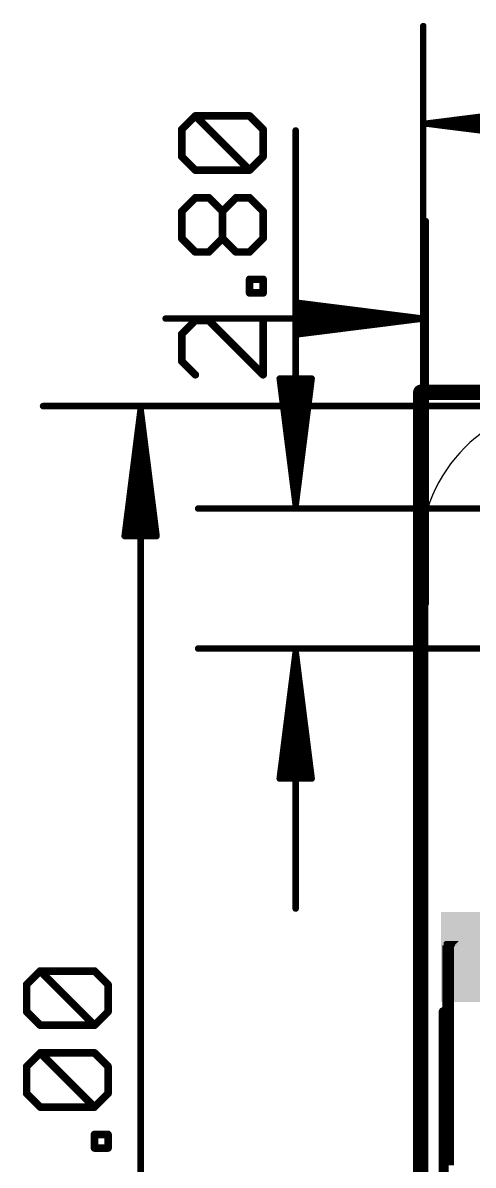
# Model space of a CAD drawing. Extents: x -8 to 72.9, y -20.5 to 38.
# Drawn here: x -7.95 to 1.05, y 14.77 to 37.61 of the extents above; entities that cross this region are included whole.
import ezdxf

# ---------------------------------------------------------------- set-up
doc = ezdxf.new("R2010")
doc.units = 0
for name, color, linetype in [('1', 12, 'CONTINUOUS'), ('16', 132, 'CONTINUOUS'), ('20', 4, 'CONTINUOUS'), ('203', 40, 'CONTINUOUS'), ('21', 40, 'CONTINUOUS'), ('47', 253, 'CONTINUOUS')]:
    doc.layers.add(name, color=color, linetype=linetype)

# ---------------------------------------------------------------- blocks, each defined once
blk = doc.blocks.new('RECT')
blk.add_solid([(-0.5, -0.5), (0.5, -0.5), (-0.5, 0.5), (0.5, 0.5)])

msp = doc.modelspace()

# ---------------------------------------------------------------- linework, layer by layer
at = {"layer": '16', "const_width": 0.3048}
for points in [[(0, 30.226), (0, 0)], [(64.516, 30.226), (0, 30.226)]]:
    msp.add_lwpolyline(points, dxfattribs=at)
at = {"layer": '16', "const_width": 0.1524}
for points in [[(0.0762, 30.226, 1), (-0.0762, 30.226)], [(0, 30.3022, 1), (0, 30.1498)]]:
    msp.add_lwpolyline(points, format="xyb", dxfattribs=at)
at = {"layer": '20'}
msp.add_line((0, 27), (0, 3), dxfattribs=at)
msp.add_arc((3, 27), 3, 90, 180, dxfattribs=at)
at = {"layer": '21', "const_width": 0.2032}
msp.add_lwpolyline([(0.458, 11.228), (0.458, 17.828)], dxfattribs=at)
at = {"layer": '21', "const_width": 0.1016}
msp.add_lwpolyline([(0.5088, 17.828, 1), (0.4072, 17.828)], format="xyb", dxfattribs=at)
at = {"layer": '47'}
for points, const_width in [([(0.05, 22.8), (0.05, 37.55)], 0.13), ([(0.115, 35.6), (2.65, 35.9192)], 0.13), ([(0.115, 35.6), (2.65, 35.86)], 0.13), ([(-4.7777, 35.4826), (-4.5065, 35.7538)], 0.1524), ([(-4.5065, 35.7538), (-3.4219, 35.7538)], 0.1524), ([(-3.4219, 34.6691), (-4.5065, 35.7538)], 0.1524), ([(-3.4219, 35.7538), (-3.1507, 35.4826)], 0.1524), ([(0.115, 35.6), (2.65, 35.73)], 0.13), ([(0.115, 35.6), (64.985, 35.6)], 0.13), ([(2.65, 35.2808), (0.115, 35.6)], 0.13), ([(2.65, 35.47), (0.115, 35.6)], 0.13), ([(2.65, 35.34), (0.115, 35.6)], 0.13), ([(-4.7777, 34.9403), (-4.7777, 35.4826)], 0.1524), ([(-3.1507, 35.4826), (-3.1507, 34.9403)], 0.1524), ([(-2.5, 27.965), (-2.5, 35.4628)], 0.13), ([(-4.5065, 34.6691), (-4.7777, 34.9403)], 0.1524), ([(-3.1507, 34.9403), (-3.4219, 34.6691)], 0.1524), ([(-3.4219, 34.6691), (-4.5065, 34.6691)], 0.1524), ([(-4.7777, 33.8454), (-4.5065, 34.1166)], 0.1524), ([(-4.5065, 34.1166), (-4.2354, 34.1166)], 0.1524), ([(-4.2354, 34.1166), (-3.9642, 33.8454)], 0.1524), ([(-3.9642, 33.8454), (-3.693, 34.1166)], 0.1524), ([(-3.693, 34.1166), (-3.4219, 34.1166)], 0.1524), ([(-3.4219, 34.1166), (-3.1507, 33.8454)], 0.1524), ([(-4.7777, 33.3031), (-4.7777, 33.8454)], 0.1524), ([(-3.9642, 33.3031), (-3.9642, 33.8454)], 0.1524), ([(-3.1507, 33.8454), (-3.1507, 33.3031)], 0.1524), ([(0.1, 26), (0.1, 33.65)], 0.13), ([(-4.5065, 33.0319), (-4.7777, 33.3031)], 0.1524), ([(-3.9642, 33.3031), (-4.2354, 33.0319)], 0.1524), ([(-3.693, 33.0319), (-3.9642, 33.3031)], 0.1524), ([(-3.1507, 33.3031), (-3.4219, 33.0319)], 0.1524), ([(-4.2354, 33.0319), (-4.5065, 33.0319)], 0.1524), ([(-3.4219, 33.0319), (-3.693, 33.0319)], 0.1524), ([(-3.4219, 32.2134), (-3.4219, 32.4845)], 0.1524), ([(-3.4219, 32.4845), (-3.1507, 32.4845)], 0.1524), ([(-3.1507, 32.4845), (-3.1507, 32.2134)], 0.1524), ([(-3.1507, 32.2134), (-3.4219, 32.2134)], 0.1524), ([(0.035, 31.7), (-2.5, 32.0192)], 0.13), ([(-2.5, 32.0192), (-2.5, 31.3808)], 0.13), ([(0.035, 31.7), (-2.5, 31.96)], 0.13), ([(0.035, 31.7), (-5.1, 31.7)], 0.13), ([(0.035, 31.7), (-2.5, 31.83)], 0.13), ([(-2.5, 31.3808), (0.035, 31.7)], 0.13), ([(-2.5, 31.57), (0.035, 31.7)], 0.13), ([(-2.5, 31.44), (0.035, 31.7)], 0.13), ([(-4.5065, 31.6609), (-4.7777, 31.3897)], 0.1524), ([(-4.2354, 31.6609), (-4.5065, 31.6609)], 0.1524), ([(-3.1507, 30.5762), (-4.2354, 31.6609)], 0.1524), ([(-3.1507, 31.6609), (-3.1507, 30.5762)], 0.1524), ([(-4.7777, 31.3897), (-4.7777, 30.8474)], 0.1524), ([(-4.7777, 30.8474), (-4.5065, 30.5762)], 0.1524), ([(-2.5, 27.965), (-2.8192, 30.5)], 0.13), ([(-2.8192, 30.5), (-2.1808, 30.5)], 0.13), ([(-2.5, 27.965), (-2.76, 30.5)], 0.13), ([(-2.5, 27.965), (-2.63, 30.5)], 0.13), ([(-2.1808, 30.5), (-2.5, 27.965)], 0.13), ([(-2.37, 30.5), (-2.5, 27.965)], 0.13), ([(-2.24, 30.5), (-2.5, 27.965)], 0.13), ([(21.25, 29.95), (-7.55, 29.95)], 0.13), ([(-5.6, 29.885), (-5.9192, 27.35)], 0.13), ([(-5.6, 29.885), (-5.86, 27.35)], 0.13), ([(-5.6, 29.885), (-5.73, 27.35)], 0.13), ([(-5.6, 0.015), (-5.6, 29.885)], 0.13), ([(-5.2808, 27.35), (-5.6, 29.885)], 0.13), ([(-5.47, 27.35), (-5.6, 29.885)], 0.13), ([(-5.34, 27.35), (-5.6, 29.885)], 0.13), ([(3.6, 27.9), (-4.45, 27.9)], 0.13), ([(-5.9192, 27.35), (-5.2808, 27.35)], 0.13), ([(3.6, 25.1), (-4.45, 25.1)], 0.13), ([(-2.5, 25.035), (-2.8192, 22.5)], 0.13), ([(-2.5, 25.035), (-2.76, 22.5)], 0.13), ([(-2.5, 25.035), (-2.63, 22.5)], 0.13), ([(-2.5, 25.035), (-2.5, 19.9)], 0.13), ([(-2.1808, 22.5), (-2.5, 25.035)], 0.13), ([(-2.37, 22.5), (-2.5, 25.035)], 0.13), ([(-2.24, 22.5), (-2.5, 25.035)], 0.13), ([(-2.8192, 22.5), (-2.1808, 22.5)], 0.13), ([(-7.8777, 18.3787), (-7.6065, 18.6499)], 0.1524), ([(-7.6065, 18.6499), (-6.5219, 18.6499)], 0.1524), ([(-6.5219, 17.5652), (-7.6065, 18.6499)], 0.1524), ([(-6.5219, 18.6499), (-6.2507, 18.3787)], 0.1524), ([(-7.8777, 17.8364), (-7.8777, 18.3787)], 0.1524), ([(-6.2507, 18.3787), (-6.2507, 17.8364)], 0.1524), ([(-7.6065, 17.5652), (-7.8777, 17.8364)], 0.1524), ([(-6.2507, 17.8364), (-6.5219, 17.5652)], 0.1524), ([(-6.5219, 17.5652), (-7.6065, 17.5652)], 0.1524), ([(-7.8777, 16.7416), (-7.6065, 17.0128)], 0.1524), ([(-7.6065, 17.0128), (-6.5219, 17.0128)], 0.1524), ([(-6.5219, 15.9281), (-7.6065, 17.0128)], 0.1524), ([(-6.5219, 17.0128), (-6.2507, 16.7416)], 0.1524), ([(-7.8777, 16.1993), (-7.8777, 16.7416)], 0.1524), ([(-6.2507, 16.7416), (-6.2507, 16.1993)], 0.1524), ([(-7.6065, 15.9281), (-7.8777, 16.1993)], 0.1524), ([(-6.2507, 16.1993), (-6.5219, 15.9281)], 0.1524), ([(-6.5219, 15.9281), (-7.6065, 15.9281)], 0.1524), ([(-6.5219, 15.1095), (-6.5219, 15.3807)], 0.1524), ([(-6.5219, 15.3807), (-6.2507, 15.3807)], 0.1524), ([(-6.2507, 15.3807), (-6.2507, 15.1095)], 0.1524), ([(-6.2507, 15.1095), (-6.5219, 15.1095)], 0.1524)]:
    msp.add_lwpolyline(points, dxfattribs=dict(at, const_width=const_width))
for points, const_width in [([(0.0825, 37.55, 1), (0.0175, 37.55)], 0.065), ([(-4.4796, 35.7807, 1), (-4.5335, 35.7268)], 0.0762), ([(-4.5065, 35.7919, 1), (-4.5065, 35.7157)], 0.0762), ([(-4.4796, 35.7268, 1), (-4.5335, 35.7807)], 0.0762), ([(-3.3949, 35.7807, 1), (-3.4488, 35.7268)], 0.0762), ([(-3.4219, 35.7157, 1), (-3.4219, 35.7919)], 0.0762), ([(0.115, 35.6325, 1), (0.115, 35.5675)], 0.065), ([(0.1191, 35.6322, 1), (0.1109, 35.5678)], 0.065), ([(0.1133, 35.6325, 1), (0.1167, 35.5675)], 0.065), ([(0.1167, 35.6325, 1), (0.1133, 35.5675)], 0.065), ([(0.1183, 35.6323, 1), (0.1117, 35.5677)], 0.065), ([(0.1117, 35.6323, 1), (0.1183, 35.5677)], 0.065), ([(0.1109, 35.6322, 1), (0.1191, 35.5678)], 0.065), ([(-4.7396, 35.4826, 1), (-4.8158, 35.4826)], 0.0762), ([(-4.8046, 35.5095, 1), (-4.7507, 35.4556)], 0.0762), ([(-3.1126, 35.4826, 1), (-3.1888, 35.4826)], 0.0762), ([(-3.1776, 35.4556, 1), (-3.1238, 35.5095)], 0.0762), ([(-2.4675, 35.4628, 1), (-2.5325, 35.4628)], 0.065), ([(-4.7507, 34.9672, 1), (-4.8046, 34.9133)], 0.0762), ([(-4.8158, 34.9403, 1), (-4.7396, 34.9403)], 0.0762), ([(-3.1888, 34.9403, 1), (-3.1126, 34.9403)], 0.0762), ([(-3.1238, 34.9133, 1), (-3.1776, 34.9672)], 0.0762), ([(-4.5065, 34.7072, 1), (-4.5065, 34.631)], 0.0762), ([(-4.5335, 34.6421, 1), (-4.4796, 34.696)], 0.0762), ([(-3.4488, 34.696, 1), (-3.3949, 34.6421)], 0.0762), ([(-3.4488, 34.6421, 1), (-3.3949, 34.696)], 0.0762), ([(-3.4219, 34.631, 1), (-3.4219, 34.7072)], 0.0762), ([(-4.5065, 34.1547, 1), (-4.5065, 34.0785)], 0.0762), ([(-4.4796, 34.0897, 1), (-4.5335, 34.1435)], 0.0762), ([(-4.2084, 34.1435, 1), (-4.2623, 34.0897)], 0.0762), ([(-4.2354, 34.0785, 1), (-4.2354, 34.1547)], 0.0762), ([(-3.693, 34.1547, 1), (-3.693, 34.0785)], 0.0762), ([(-3.6661, 34.0897, 1), (-3.72, 34.1435)], 0.0762), ([(-3.3949, 34.1435, 1), (-3.4488, 34.0897)], 0.0762), ([(-3.4219, 34.0785, 1), (-3.4219, 34.1547)], 0.0762), ([(-4.7396, 33.8454, 1), (-4.8158, 33.8454)], 0.0762), ([(-4.8046, 33.8724, 1), (-4.7507, 33.8185)], 0.0762), ([(-3.9261, 33.8454, 1), (-4.0023, 33.8454)], 0.0762), ([(-3.9911, 33.8724, 1), (-3.9373, 33.8185)], 0.0762), ([(-3.9911, 33.8185, 1), (-3.9373, 33.8724)], 0.0762), ([(-3.1126, 33.8454, 1), (-3.1888, 33.8454)], 0.0762), ([(-3.1776, 33.8185, 1), (-3.1238, 33.8724)], 0.0762), ([(0.1325, 33.65, 1), (0.0675, 33.65)], 0.065), ([(-4.7507, 33.33, 1), (-4.8046, 33.2762)], 0.0762), ([(-3.9373, 33.33, 1), (-3.9911, 33.2762)], 0.0762), ([(-3.9373, 33.2762, 1), (-3.9911, 33.33)], 0.0762), ([(-3.1238, 33.2762, 1), (-3.1776, 33.33)], 0.0762), ([(-4.8158, 33.3031, 1), (-4.7396, 33.3031)], 0.0762), ([(-4.0023, 33.3031, 1), (-3.9261, 33.3031)], 0.0762), ([(-3.1888, 33.3031, 1), (-3.1126, 33.3031)], 0.0762), ([(-4.5065, 33.07, 1), (-4.5065, 32.9938)], 0.0762), ([(-4.5335, 33.005, 1), (-4.4796, 33.0589)], 0.0762), ([(-4.2623, 33.0589, 1), (-4.2084, 33.005)], 0.0762), ([(-4.2354, 32.9938, 1), (-4.2354, 33.07)], 0.0762), ([(-3.693, 33.07, 1), (-3.693, 32.9938)], 0.0762), ([(-3.72, 33.005, 1), (-3.6661, 33.0589)], 0.0762), ([(-3.4488, 33.0589, 1), (-3.3949, 33.005)], 0.0762), ([(-3.4219, 32.9938, 1), (-3.4219, 33.07)], 0.0762), ([(-3.3838, 32.4845, 1), (-3.46, 32.4845)], 0.0762), ([(-3.4219, 32.5226, 1), (-3.4219, 32.4464)], 0.0762), ([(-3.1126, 32.4845, 1), (-3.1888, 32.4845)], 0.0762), ([(-3.1507, 32.4464, 1), (-3.1507, 32.5226)], 0.0762), ([(-3.4219, 32.2515, 1), (-3.4219, 32.1753)], 0.0762), ([(-3.46, 32.2134, 1), (-3.3838, 32.2134)], 0.0762), ([(-3.1888, 32.2134, 1), (-3.1126, 32.2134)], 0.0762), ([(-3.1507, 32.1753, 1), (-3.1507, 32.2515)], 0.0762), ([(-2.4959, 32.0515, 1), (-2.5041, 31.987)], 0.065), ([(-2.4675, 32.0192, 1), (-2.5325, 32.0192)], 0.065), ([(-2.4967, 31.9923, 1), (-2.5033, 31.9277)], 0.065), ([(-5.1, 31.7325, 1), (-5.1, 31.6675)], 0.065), ([(-2.4983, 31.8625, 1), (-2.5017, 31.7975)], 0.065), ([(0.0391, 31.6678, 1), (0.0309, 31.7322)], 0.065), ([(0.0309, 31.6678, 1), (0.0391, 31.7322)], 0.065), ([(0.0383, 31.6677, 1), (0.0317, 31.7323)], 0.065), ([(0.0317, 31.6677, 1), (0.0383, 31.7323)], 0.065), ([(0.0333, 31.6675, 1), (0.0367, 31.7325)], 0.065), ([(0.0367, 31.6675, 1), (0.0333, 31.7325)], 0.065), ([(0.035, 31.6675, 1), (0.035, 31.7325)], 0.065), ([(-4.5065, 31.699, 1), (-4.5065, 31.6228)], 0.0762), ([(-4.4796, 31.6339, 1), (-4.5335, 31.6878)], 0.0762), ([(-4.2084, 31.6878, 1), (-4.2623, 31.6339)], 0.0762), ([(-4.2354, 31.6228, 1), (-4.2354, 31.699)], 0.0762), ([(-3.1126, 31.6609, 1), (-3.1888, 31.6609)], 0.0762), ([(-2.5017, 31.6025, 1), (-2.4983, 31.5375)], 0.065), ([(-4.7396, 31.3897, 1), (-4.8158, 31.3897)], 0.0762), ([(-4.8046, 31.4166, 1), (-4.7507, 31.3628)], 0.0762), ([(-2.5033, 31.4723, 1), (-2.4967, 31.4077)], 0.065), ([(-2.5041, 31.413, 1), (-2.4959, 31.3485)], 0.065), ([(-2.5325, 31.3808, 1), (-2.4675, 31.3808)], 0.065), ([(-4.7507, 30.8743, 1), (-4.8046, 30.8204)], 0.0762), ([(-4.8158, 30.8474, 1), (-4.7396, 30.8474)], 0.0762), ([(-4.5335, 30.5493, 1), (-4.4796, 30.6031)], 0.0762), ([(-3.1776, 30.5493, 1), (-3.1238, 30.6031)], 0.0762), ([(-3.1888, 30.5762, 1), (-3.1126, 30.5762)], 0.0762), ([(-2.787, 30.5041, 1), (-2.8515, 30.4959)], 0.065), ([(-2.8192, 30.5325, 1), (-2.8192, 30.4675)], 0.065), ([(-2.7277, 30.5033, 1), (-2.7923, 30.4967)], 0.065), ([(-2.5975, 30.5017, 1), (-2.6625, 30.4983)], 0.065), ([(-2.3375, 30.4983, 1), (-2.4025, 30.5017)], 0.065), ([(-2.2077, 30.4967, 1), (-2.2723, 30.5033)], 0.065), ([(-2.1485, 30.4959, 1), (-2.213, 30.5041)], 0.065), ([(-2.1808, 30.4675, 1), (-2.1808, 30.5325)], 0.065), ([(-7.55, 29.9825, 1), (-7.55, 29.9175)], 0.065), ([(-5.5675, 29.885, 1), (-5.6325, 29.885)], 0.065), ([(-5.5678, 29.8891, 1), (-5.6322, 29.8809)], 0.065), ([(-5.5675, 29.8833, 1), (-5.6325, 29.8867)], 0.065), ([(-5.5675, 29.8867, 1), (-5.6325, 29.8833)], 0.065), ([(-5.5677, 29.8883, 1), (-5.6323, 29.8817)], 0.065), ([(-5.5677, 29.8817, 1), (-5.6323, 29.8883)], 0.065), ([(-5.5678, 29.8809, 1), (-5.6322, 29.8891)], 0.065), ([(-4.45, 27.9325, 1), (-4.45, 27.8675)], 0.065), ([(-2.5322, 27.9691, 1), (-2.4678, 27.9609)], 0.065), ([(-2.5323, 27.9683, 1), (-2.4677, 27.9617)], 0.065), ([(-2.5325, 27.9633, 1), (-2.4675, 27.9667)], 0.065), ([(-2.5325, 27.9667, 1), (-2.4675, 27.9633)], 0.065), ([(-2.5325, 27.965, 1), (-2.4675, 27.965)], 0.065), ([(-2.5323, 27.9617, 1), (-2.4677, 27.9683)], 0.065), ([(-2.5322, 27.9609, 1), (-2.4678, 27.9691)], 0.065), ([(-5.9515, 27.3541, 1), (-5.887, 27.3459)], 0.065), ([(-5.9192, 27.3825, 1), (-5.9192, 27.3175)], 0.065), ([(-5.8923, 27.3533, 1), (-5.8277, 27.3467)], 0.065), ([(-5.7625, 27.3517, 1), (-5.6975, 27.3483)], 0.065), ([(-5.5025, 27.3483, 1), (-5.4375, 27.3517)], 0.065), ([(-5.3723, 27.3467, 1), (-5.3077, 27.3533)], 0.065), ([(-5.313, 27.3459, 1), (-5.2485, 27.3541)], 0.065), ([(-5.2808, 27.3175, 1), (-5.2808, 27.3825)], 0.065), ([(0.0675, 26, 1), (0.1325, 26)], 0.065), ([(-4.45, 25.1325, 1), (-4.45, 25.0675)], 0.065), ([(-2.4675, 25.035, 1), (-2.5325, 25.035)], 0.065), ([(-2.4678, 25.0391, 1), (-2.5322, 25.0309)], 0.065), ([(-2.4675, 25.0333, 1), (-2.5325, 25.0367)], 0.065), ([(-2.4675, 25.0367, 1), (-2.5325, 25.0333)], 0.065), ([(-2.4677, 25.0383, 1), (-2.5323, 25.0317)], 0.065), ([(-2.4677, 25.0317, 1), (-2.5323, 25.0383)], 0.065), ([(-2.4678, 25.0309, 1), (-2.5322, 25.0391)], 0.065), ([(0.0175, 22.8, 1), (0.0825, 22.8)], 0.065), ([(-2.8515, 22.5041, 1), (-2.787, 22.4959)], 0.065), ([(-2.8192, 22.5325, 1), (-2.8192, 22.4675)], 0.065), ([(-2.7923, 22.5033, 1), (-2.7277, 22.4967)], 0.065), ([(-2.6625, 22.5017, 1), (-2.5975, 22.4983)], 0.065), ([(-2.4025, 22.4983, 1), (-2.3375, 22.5017)], 0.065), ([(-2.2723, 22.4967, 1), (-2.2077, 22.5033)], 0.065), ([(-2.213, 22.4959, 1), (-2.1485, 22.5041)], 0.065), ([(-2.1808, 22.4675, 1), (-2.1808, 22.5325)], 0.065), ([(-2.5325, 19.9, 1), (-2.4675, 19.9)], 0.065), ([(-7.6065, 18.688, 1), (-7.6065, 18.6118)], 0.0762), ([(-7.5796, 18.6768, 1), (-7.6335, 18.623)], 0.0762), ([(-7.5796, 18.623, 1), (-7.6335, 18.6768)], 0.0762), ([(-6.4949, 18.6768, 1), (-6.5488, 18.623)], 0.0762), ([(-6.5219, 18.6118, 1), (-6.5219, 18.688)], 0.0762), ([(-7.8396, 18.3787, 1), (-7.9158, 18.3787)], 0.0762), ([(-7.9046, 18.4057, 1), (-7.8507, 18.3518)], 0.0762), ([(-6.2126, 18.3787, 1), (-6.2888, 18.3787)], 0.0762), ([(-6.2776, 18.3518, 1), (-6.2238, 18.4057)], 0.0762), ([(-7.8507, 17.8634, 1), (-7.9046, 17.8095)], 0.0762), ([(-7.9158, 17.8364, 1), (-7.8396, 17.8364)], 0.0762), ([(-6.2888, 17.8364, 1), (-6.2126, 17.8364)], 0.0762), ([(-6.2238, 17.8095, 1), (-6.2776, 17.8634)], 0.0762), ([(-7.6065, 17.6033, 1), (-7.6065, 17.5271)], 0.0762), ([(-7.6335, 17.5383, 1), (-7.5796, 17.5922)], 0.0762), ([(-6.5488, 17.5922, 1), (-6.4949, 17.5383)], 0.0762), ([(-6.5488, 17.5383, 1), (-6.4949, 17.5922)], 0.0762), ([(-6.5219, 17.5271, 1), (-6.5219, 17.6033)], 0.0762), ([(-7.5796, 17.0397, 1), (-7.6335, 16.9858)], 0.0762), ([(-7.6065, 17.0509, 1), (-7.6065, 16.9747)], 0.0762), ([(-7.5796, 16.9858, 1), (-7.6335, 17.0397)], 0.0762), ([(-6.4949, 17.0397, 1), (-6.5488, 16.9858)], 0.0762), ([(-6.5219, 16.9747, 1), (-6.5219, 17.0509)], 0.0762), ([(-7.8396, 16.7416, 1), (-7.9158, 16.7416)], 0.0762), ([(-7.9046, 16.7685, 1), (-7.8507, 16.7146)], 0.0762), ([(-6.2126, 16.7416, 1), (-6.2888, 16.7416)], 0.0762), ([(-6.2776, 16.7146, 1), (-6.2238, 16.7685)], 0.0762), ([(-7.8507, 16.2262, 1), (-7.9046, 16.1723)], 0.0762), ([(-7.9158, 16.1993, 1), (-7.8396, 16.1993)], 0.0762), ([(-6.2888, 16.1993, 1), (-6.2126, 16.1993)], 0.0762), ([(-6.2238, 16.1723, 1), (-6.2776, 16.2262)], 0.0762), ([(-7.6065, 15.9662, 1), (-7.6065, 15.89)], 0.0762), ([(-6.5219, 15.89, 1), (-6.5219, 15.9662)], 0.0762), ([(-7.6335, 15.9011, 1), (-7.5796, 15.955)], 0.0762), ([(-6.5488, 15.955, 1), (-6.4949, 15.9011)], 0.0762), ([(-6.5488, 15.9011, 1), (-6.4949, 15.955)], 0.0762), ([(-6.4838, 15.3807, 1), (-6.56, 15.3807)], 0.0762), ([(-6.5219, 15.4188, 1), (-6.5219, 15.3426)], 0.0762), ([(-6.2126, 15.3807, 1), (-6.2888, 15.3807)], 0.0762), ([(-6.2507, 15.3426, 1), (-6.2507, 15.4188)], 0.0762), ([(-6.5219, 15.1476, 1), (-6.5219, 15.0714)], 0.0762), ([(-6.56, 15.1095, 1), (-6.4838, 15.1095)], 0.0762), ([(-6.2888, 15.1095, 1), (-6.2126, 15.1095)], 0.0762), ([(-6.2507, 15.0714, 1), (-6.2507, 15.1476)], 0.0762)]:
    msp.add_lwpolyline(points, format="xyb", dxfattribs=dict(at, const_width=const_width))

# ---------------------------------------------------------------- block references
at = {"layer": '1', "xscale": 3.9, "yscale": 1.8, "rotation": 180}
msp.add_blockref('RECT', (2.358, 18.928), dxfattribs=at)
at = {"layer": '203', "yscale": 0.0212}
for p, xscale in [((4.4237, 19.4302), 7.5985), ((4.4237, 19.4514), 7.5139), ((4.4237, 19.4726), 7.3869), ((0.5926, 19.2186), 0.2752), ((0.5821, 19.1974), 0.254), ((0.6456, 19.2609), 0.3387), ((0.6138, 19.2397), 0.2752), ((4.4237, 19.3032), 7.8525), ((4.4237, 19.2821), 7.8525), ((4.4237, 19.3244), 7.8102), ((4.4237, 19.3456), 7.7679), ((4.4342, 19.3667), 7.7467), ((4.4342, 19.3879), 7.7044), ((4.4237, 19.4091), 7.6409), ((0.5609, 19.1551), 0.254), ((0.5503, 19.1339), 0.2328), ((0.5503, 19.1127), 0.2328), ((0.5503, 19.0916), 0.2328), ((0.5503, 19.0704), 0.2328), ((0.5503, 19.0492), 0.2328), ((0.5503, 19.0281), 0.2328), ((0.5503, 19.0069), 0.2328), ((0.5503, 18.9857), 0.2328), ((0.5503, 18.9646), 0.2328), ((0.5715, 19.1762), 0.2328), ((0.5503, 18.9434), 0.2328), ((0.5503, 18.9222), 0.2328), ((0.5503, 18.9011), 0.2328), ((0.5503, 18.8799), 0.2328), ((0.5503, 18.8587), 0.2328), ((0.5503, 18.8376), 0.2328), ((0.5503, 18.8164), 0.2328), ((0.5503, 18.7952), 0.2328), ((0.5503, 18.7741), 0.2328), ((0.5503, 18.7529), 0.2328), ((0.5503, 18.7318), 0.2328), ((0.5503, 18.7106), 0.2328), ((0.5503, 18.6894), 0.2328), ((0.5503, 18.6683), 0.2328), ((0.5503, 18.6471), 0.2328), ((0.5503, 18.6259), 0.2328), ((0.5503, 18.6048), 0.2328), ((0.5503, 18.5836), 0.2328), ((0.5503, 18.5624), 0.2328), ((0.5503, 18.5413), 0.2328), ((0.5503, 18.5201), 0.2328), ((0.5503, 18.4989), 0.2328), ((0.5503, 18.4778), 0.2328), ((0.5503, 18.4566), 0.2328), ((0.5503, 18.4354), 0.2328), ((0.5503, 18.4143), 0.2328), ((0.5503, 18.3931), 0.2328), ((0.5503, 18.3719), 0.2328), ((0.5503, 18.3508), 0.2328), ((0.5503, 18.3296), 0.2328), ((0.5503, 18.3084), 0.2328), ((0.5503, 18.2873), 0.2328), ((0.5503, 18.2661), 0.2328), ((0.5503, 18.2449), 0.2328), ((0.5503, 18.2238), 0.2328), ((0.5503, 18.2026), 0.2328), ((0.5503, 18.1814), 0.2328), ((0.5503, 18.1603), 0.2328), ((0.5503, 18.1391), 0.2328), ((0.5503, 18.1179), 0.2328), ((0.5503, 18.0968), 0.2328), ((0.5503, 18.0756), 0.2328), ((0.5503, 18.0544), 0.2328), ((0.5503, 18.0333), 0.2328), ((0.5503, 18.0121), 0.2328), ((0.5503, 17.9909), 0.2328), ((0.5503, 17.9698), 0.2328), ((0.5503, 17.9486), 0.2328), ((0.5503, 17.9274), 0.2328), ((0.5503, 17.9063), 0.2328), ((0.5503, 17.8851), 0.2328), ((0.5503, 17.8639), 0.2328), ((0.5503, 17.8428), 0.2328), ((0.5503, 17.8216), 0.2328), ((0.5503, 17.8005), 0.2328), ((0.5503, 17.7793), 0.2328), ((0.5503, 17.7581), 0.2328), ((0.5503, 17.737), 0.2328), ((0.5503, 17.7158), 0.2328), ((0.5503, 17.6946), 0.2328), ((0.5503, 17.6735), 0.2328), ((0.5503, 17.6523), 0.2328), ((0.5503, 17.6311), 0.2328), ((0.5503, 17.61), 0.2328), ((0.5503, 17.5888), 0.2328), ((0.5503, 17.5676), 0.2328), ((0.5503, 17.5465), 0.2328), ((0.5503, 17.5253), 0.2328), ((0.5503, 17.5041), 0.2328), ((0.5503, 17.483), 0.2328), ((0.5503, 17.4618), 0.2328), ((0.5503, 17.4406), 0.2328), ((0.5503, 17.4195), 0.2328), ((0.5503, 17.3983), 0.2328), ((0.5503, 17.3771), 0.2328), ((0.5503, 17.356), 0.2328), ((0.5503, 17.3348), 0.2328), ((0.5503, 17.3136), 0.2328), ((0.5503, 17.2925), 0.2328), ((0.5503, 17.2713), 0.2328), ((0.5503, 17.2501), 0.2328), ((0.5503, 17.229), 0.2328), ((0.5503, 17.2078), 0.2328), ((0.5503, 17.1866), 0.2328), ((0.5503, 17.1655), 0.2328), ((0.5503, 17.1443), 0.2328), ((0.5503, 17.1231), 0.2328), ((0.5503, 17.102), 0.2328), ((0.5503, 17.0808), 0.2328), ((0.5503, 17.0597), 0.2328), ((0.5503, 17.0385), 0.2328), ((0.5503, 17.0173), 0.2328), ((0.5503, 16.9962), 0.2328), ((0.5503, 16.975), 0.2328), ((0.5503, 16.9538), 0.2328), ((0.5503, 16.9327), 0.2328), ((0.5503, 16.9115), 0.2328), ((0.5503, 16.8903), 0.2328), ((0.5503, 16.8692), 0.2328), ((0.5503, 16.848), 0.2328), ((0.5503, 16.8268), 0.2328), ((0.5503, 16.8057), 0.2328), ((0.5503, 16.7845), 0.2328), ((0.5503, 16.7633), 0.2328), ((0.5503, 16.7422), 0.2328), ((0.5503, 16.721), 0.2328), ((0.5503, 16.6998), 0.2328), ((0.5503, 16.6787), 0.2328), ((0.5503, 16.6575), 0.2328), ((0.5503, 16.6363), 0.2328), ((0.5503, 16.6152), 0.2328), ((0.5503, 16.594), 0.2328), ((0.5503, 16.5728), 0.2328), ((0.5503, 16.5517), 0.2328), ((0.5503, 16.5305), 0.2328), ((0.5503, 16.5093), 0.2328), ((0.5503, 16.4882), 0.2328), ((0.5503, 16.467), 0.2328), ((0.5503, 16.4458), 0.2328), ((0.5503, 16.4247), 0.2328), ((0.5503, 16.4035), 0.2328), ((0.5503, 16.3823), 0.2328), ((0.5503, 16.3612), 0.2328), ((0.5503, 16.34), 0.2328), ((0.5503, 16.3188), 0.2328), ((0.5503, 16.2977), 0.2328), ((0.5503, 16.2765), 0.2328), ((0.5503, 16.2553), 0.2328), ((0.5503, 16.2342), 0.2328), ((0.5503, 16.213), 0.2328), ((0.5503, 16.1919), 0.2328), ((0.5503, 16.1707), 0.2328), ((0.5503, 16.1495), 0.2328), ((0.5503, 16.1284), 0.2328), ((0.5503, 16.1072), 0.2328), ((0.5503, 16.086), 0.2328), ((0.5503, 16.0649), 0.2328), ((0.5503, 16.0437), 0.2328), ((0.5503, 16.0225), 0.2328), ((0.5503, 16.0014), 0.2328), ((0.5503, 15.9802), 0.2328), ((0.5503, 15.959), 0.2328), ((0.5503, 15.9379), 0.2328), ((0.5503, 15.9167), 0.2328), ((0.5503, 15.8955), 0.2328), ((0.5503, 15.8744), 0.2328), ((0.5503, 15.8532), 0.2328), ((0.5503, 15.832), 0.2328), ((0.5503, 15.8109), 0.2328), ((0.5503, 15.7897), 0.2328), ((0.5503, 15.7685), 0.2328), ((0.5503, 15.7474), 0.2328), ((0.5503, 15.7262), 0.2328), ((0.5503, 15.705), 0.2328), ((0.5503, 15.6839), 0.2328), ((0.5503, 15.6627), 0.2328), ((0.5503, 15.6415), 0.2328), ((0.5503, 15.6204), 0.2328), ((0.5503, 15.5992), 0.2328), ((0.5503, 15.578), 0.2328), ((0.5503, 15.5569), 0.2328), ((0.5503, 15.5357), 0.2328), ((0.5503, 15.5145), 0.2328), ((0.5503, 15.4934), 0.2328), ((0.5503, 15.4722), 0.2328), ((0.5503, 15.451), 0.2328), ((0.5503, 15.4299), 0.2328), ((0.5503, 15.4087), 0.2328), ((0.5503, 15.3876), 0.2328), ((0.5503, 15.3664), 0.2328), ((0.5503, 15.3452), 0.2328), ((0.5503, 15.3241), 0.2328), ((0.5503, 15.3029), 0.2328), ((0.5503, 15.2817), 0.2328), ((0.5503, 15.2606), 0.2328), ((0.5503, 15.2394), 0.2328), ((0.5503, 15.2182), 0.2328), ((0.5503, 15.1971), 0.2328), ((0.5503, 15.1759), 0.2328), ((0.5503, 15.1547), 0.2328), ((0.5503, 15.1336), 0.2328), ((0.5503, 15.1124), 0.2328), ((0.5503, 15.0912), 0.2328), ((0.5503, 15.0701), 0.2328), ((0.5503, 15.0489), 0.2328), ((0.5503, 15.0277), 0.2328), ((0.5503, 15.0066), 0.2328), ((0.5503, 14.9854), 0.2328), ((0.5503, 14.9642), 0.2328), ((0.5503, 14.9431), 0.2328), ((0.5503, 14.9219), 0.2328), ((0.5503, 14.9007), 0.2328), ((0.5503, 14.8796), 0.2328), ((0.5503, 14.8584), 0.2328), ((0.5503, 14.8372), 0.2328), ((0.5503, 14.8161), 0.2328), ((0.5503, 14.7949), 0.2328), ((0.5503, 14.7737), 0.2328)]:
    msp.add_blockref('RECT', p, dxfattribs=dict(at, xscale=xscale))

doc.saveas('drawing.dxf')
